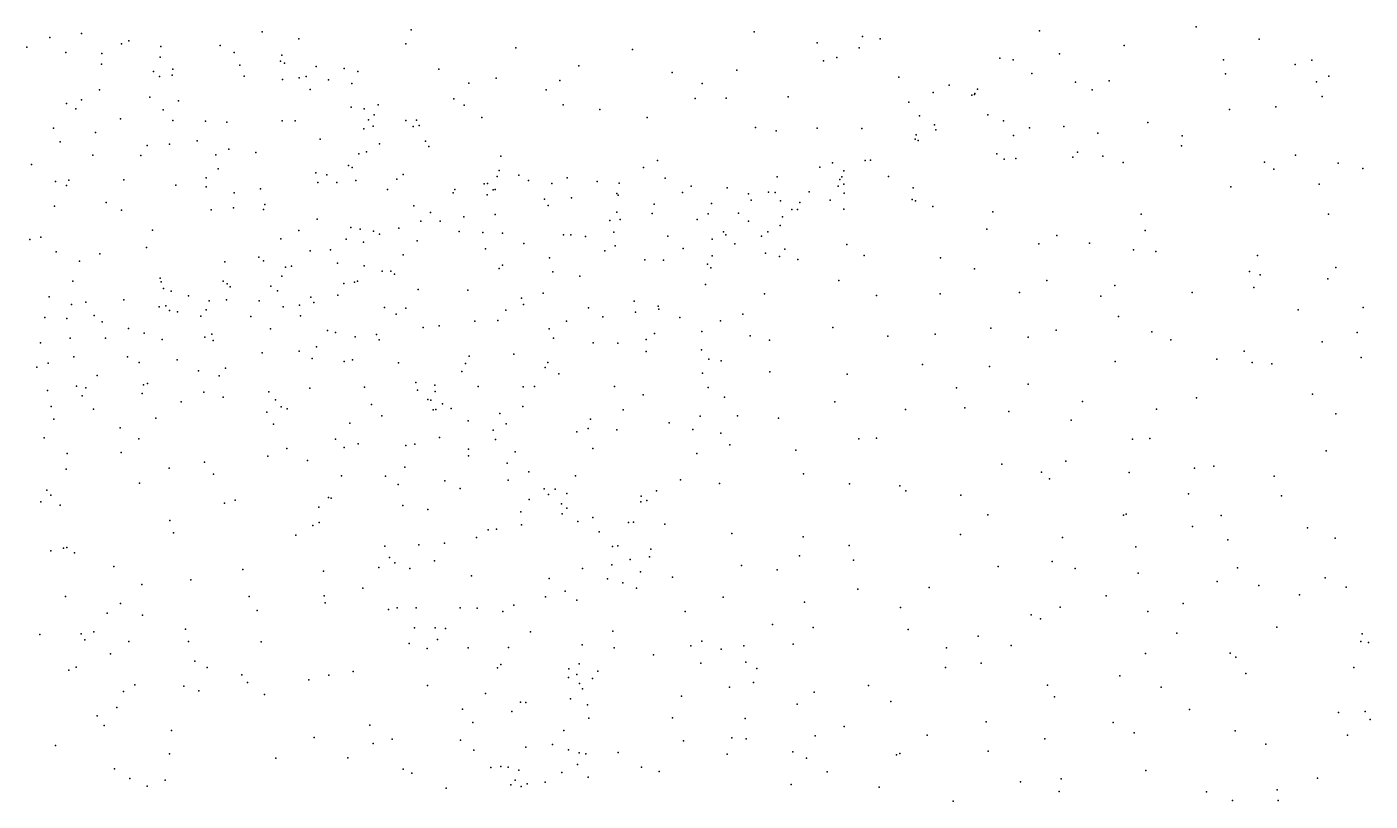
# Model space of a CAD drawing. Header units: metres. Extents: x -25 to 25, y -27.8 to 27.8.
# Drawn here: x -4.092 to -2.711, y -4.767 to -3.97 of the extents above; entities that cross this region are included whole.
import ezdxf

# ---------------------------------------------------------------- set-up
doc = ezdxf.new("R2010")
doc.units = ezdxf.units.M

msp = doc.modelspace()

# ---------------------------------------------------------------- linework, layer by layer
for p in [(-4.036, -3.9772, -1.3797), (-3.8503, -3.9755, -4.0504), (-3.6968, -3.9736, -1.9533), (-3.3441, -3.9757, -0.1493), (-3.0507, -3.9746, -4.7707), (-2.8896, -3.9705, -2.4053), (-4.0922, -3.9915, -2.7723), (-4.0685, -3.9816, -2.843), (-3.9948, -3.9879, -3.1261), (-3.9874, -3.9848, -0.9615), (-3.9544, -3.9907, -0.8713), (-3.8933, -3.9895, -3.8953), (-3.8126, -3.9829, -4.5036), (-3.7024, -3.9881, -7.8027), (-3.5893, -3.9919, -7.9397), (-3.2793, -3.9868, -5.5583), (-3.2362, -3.992, -20.7634), (-3.2326, -3.9805, -0.0392), (-3.2145, -3.9829, -5.5219), (-2.9636, -3.9895, -2.3171), (-2.8247, -3.9833, -8.5634), (-4.052, -3.997, -1.296), (-4.015, -3.998, -1.0246), (-3.955, -4.0018, -3.5387), (-3.8791, -3.9967, -7.5814), (-3.8314, -4.0058, -4.6812), (-3.8298, -3.9995, -22.4655), (-3.4694, -3.9939, -5.602), (-3.2729, -4.0054, -8.2056), (-3.259, -4.0019, -2.1589), (-3.0915, -4.0026, -5.0283), (-3.0777, -4.0045, -4.6361), (-3.0299, -3.9984, -4.3742), (-2.8613, -4.0043, 0.1597), (-2.7703, -4.0049, 0.1801), (-4.0155, -4.0088, -1.5122), (-3.9621, -4.0163, -20.5645), (-3.9426, -4.0202, -7.5507), (-3.9421, -4.014, -3.6257), (-3.873, -4.01, -0.7383), (-3.8271, -4.0077, -4.9921), (-3.7945, -4.0113, -4.1187), (-3.7657, -4.0132, -4.2878), (-3.7516, -4.0164, -5.2577), (-3.6685, -4.014, -0.4792), (-3.5246, -4.0106, -5.5535), (-3.4285, -4.0176, -8.078), (-3.362, -4.0149, -5.6202), (-3.0584, -4.0186, 0.097), (-2.8592, -4.0189, -3.8855), (-2.7875, -4.0093, -8.6266), (-3.9557, -4.0214, -3.4619), (-3.8687, -4.0213, -4.8924), (-3.8291, -4.0245, -7.6317), (-3.8122, -4.023, -5.1364), (-3.8049, -4.0217, -1.8202), (-3.7821, -4.0249, -0.6019), (-3.7579, -4.0287, -4.4865), (-3.6377, -4.0283, -5.4274), (-3.6096, -4.0232, -0.4164), (-3.544, -4.0255, -2.0354), (-3.3976, -4.0286, -2.1039), (-3.1954, -4.0221, -5.4508), (-3.1434, -4.0306, -5.2113), (-3.0136, -4.0275, -8.3681), (-2.9788, -4.0261, -4.1202), (-2.7655, -4.0271, -3.6917), (-2.753, -4.0211, -8.6893), (-4.036, -4.0457, -1.4143), (-4.0176, -4.0353, -7.5512), (-3.9657, -4.0427, -3.1658), (-3.9361, -4.0465, -1.6433), (-3.8007, -4.035, -4.0132), (-3.653, -4.0444, -7.8367), (-3.5579, -4.0352, -0.3573), (-3.4047, -4.044, -0.19), (-3.3728, -4.0437, -8.1237), (-3.309, -4.0424, -21.4595), (-3.1851, -4.0481, -2.1521), (-3.1601, -4.038, -5.2871), (-3.1201, -4.0408, -4.9742), (-3.1173, -4.0402, -4.8618), (-3.117, -4.0389, -4.6886), (-3.1144, -4.0346, -4.7688), (-2.9963, -4.0351, 0.1304), (-2.76, -4.0422, -2.5255), (-4.0513, -4.0494, -1.1904), (-4.0418, -4.0548, -1.0665), (-3.9519, -4.0557, -3.2651), (-3.7585, -4.0532, -7.7099), (-3.7453, -4.0547, -4.5668), (-3.7348, -4.0611, -0.5435), (-3.7308, -4.0508, -4.2393), (-3.6423, -4.0511, -1.9584), (-3.5406, -4.0506, -5.6253), (-3.5027, -4.0556, -0.2919), (-3.174, -4.0621, 0.027), (-3.1037, -4.061, -4.4115), (-2.8553, -4.0556, -2.3459), (-2.8074, -4.0526, -2.4125), (-4.0647, -4.0746, -2.7601), (-3.9958, -4.0651, -0.9427), (-3.9422, -4.0667, -3.3456), (-3.9083, -4.0676, -3.6715), (-3.8865, -4.0685, -7.524), (-3.8296, -4.0673, -0.6508), (-3.8163, -4.067, -5.0355), (-3.7455, -4.0754, -20.5879), (-3.7408, -4.0661, -4.0741), (-3.7359, -4.0725, -4.6665), (-3.7025, -4.0668, -4.4322), (-3.695, -4.0731, -4.5166), (-3.6914, -4.0663, -7.7815), (-3.6886, -4.0721, -4.3258), (-3.6241, -4.0638, -5.5193), (-3.4542, -4.0638, -5.765), (-3.3428, -4.0739, -2.104), (-3.2793, -4.0746, -0.0562), (-3.2332, -4.075, -21.2104), (-3.1585, -4.0714, -5.1167), (-3.0875, -4.0673, -4.3258), (-3.0608, -4.0743, -4.2457), (-3.0256, -4.0728, -4.1789), (-2.9392, -4.0687, -2.275), (-4.058, -4.0889, -7.5089), (-4.0215, -4.0792, -1.5058), (-3.9169, -4.0878, -3.5324), (-3.7906, -4.0859, -4.9581), (-3.6823, -4.0882, -4.1937), (-3.3215, -4.0773, -8.1652), (-3.1785, -4.086, -4.9399), (-3.1774, -4.0816, -4.5413), (-3.1755, -4.0874, -5.0113), (-3.1573, -4.0763, -8.281), (-3.0772, -4.0822, -8.3294), (-2.9905, -4.0798, -4.0617), (-2.904, -4.0826, -8.464), (-4.0245, -4.1023, -1.0088), (-3.9749, -4.1027, -1.5843), (-3.9684, -4.0926, -2.9513), (-3.9455, -4.0911, -3.0716), (-3.8977, -4.1021, -3.6006), (-3.8844, -4.0963, -0.7401), (-3.8566, -4.0998, -21.9445), (-3.7509, -4.1012, -5.0263), (-3.743, -4.0989, -4.8647), (-3.7294, -4.0907, -4.7804), (-3.6786, -4.0934, -4.6232), (-3.6046, -4.1034, -4.3132), (-3.0944, -4.1011, 0.0862), (-3.0114, -4.0994, -2.1995), (-2.9856, -4.1036, -8.3892), (-2.9046, -4.0928, -3.893), (-2.7871, -4.1026, -3.7128), (-4.0874, -4.1122, -2.6952), (-3.8953, -4.1165, -1.7154), (-3.7613, -4.1132, -3.8925), (-3.7577, -4.1153, -5.4254), (-3.4578, -4.115, -0.2394), (-3.4434, -4.1081, -8.0616), (-3.2764, -4.1147, -5.5678), (-3.2635, -4.1103, -2.116), (-3.2298, -4.1081, -4.65), (-3.2246, -4.1076, -4.7769), (-3.0869, -4.1067, -4.1844), (-3.0749, -4.1059, -2.1587), (-3.0164, -4.1046, 0.1358), (-2.9646, -4.1101, -3.9741), (-2.8192, -4.1096, -3.7778), (-2.8094, -4.1169, -2.3166), (-2.7433, -4.1107, -8.6691), (-2.7181, -4.116, -2.4749), (-4.0628, -4.1294, -1.2388), (-4.0489, -4.1282, -1.3909), (-3.9923, -4.1278, -7.4588), (-3.9079, -4.1258, -3.3276), (-3.7949, -4.1207, -3.8217), (-3.7928, -4.1304, -1.8244), (-3.7838, -4.1226, -5.2024), (-3.7732, -4.1304, -0.5809), (-3.7538, -4.1284, -5.2969), (-3.7116, -4.1272, -4.9477), (-3.7052, -4.1223, -1.9065), (-3.6085, -4.1244, -7.8782), (-3.6065, -4.1183, -4.2375), (-3.5861, -4.1231, -1.983), (-3.5762, -4.1286, -5.8589), (-3.5363, -4.1257, -4.4106), (-3.5057, -4.1297, -4.4783), (-3.4358, -4.126, -5.8228), (-3.3204, -4.1249, -4.5077), (-3.2561, -4.1276, -4.8401), (-3.2538, -4.1246, -4.4624), (-3.2519, -4.1186, -4.5606), (-3.206, -4.1243, -4.3034), (-4.0513, -4.1335, -1.0742), (-3.939, -4.1332, -0.8122), (-3.9079, -4.1351, -3.174), (-3.8789, -4.1412, -7.4878), (-3.8518, -4.1371, -3.6534), (-3.7214, -4.1379, -5.0903), (-3.6537, -4.1412, -4.021), (-3.652, -4.1378, -7.8159), (-3.6219, -4.132, -0.4159), (-3.6188, -4.1431, -4.8558), (-3.6183, -4.1316, -5.6478), (-3.6127, -4.138, -4.0934), (-3.6106, -4.1377, -5.7605), (-3.5521, -4.1315, -0.34), (-3.4854, -4.1419, -4.6159), (-3.4839, -4.1436, -4.3633), (-3.483, -4.1314, -5.9203), (-3.4177, -4.1407, -4.4546), (-3.4088, -4.1345, -0.1861), (-3.3717, -4.1362, -4.6007), (-3.3499, -4.1423, -4.3955), (-3.3292, -4.1404, -4.7861), (-3.3226, -4.141, -0.0971), (-3.2876, -4.1402, -4.9269), (-3.2576, -4.1345, -4.3892), (-3.2519, -4.1322, -5.3979), (-3.2514, -4.1417, -5.1558), (-3.1806, -4.136, 0.0252), (-2.8539, -4.1349, 0.1875), (-2.7628, -4.1324, 0.204), (-4.0639, -4.1548, -1.3148), (-4.0107, -4.1511, -22.5301), (-3.9949, -4.1589, -0.915), (-3.9025, -4.1587, -3.0259), (-3.8797, -4.1566, -3.4497), (-3.8488, -4.1584, -21.6504), (-3.8473, -4.1531, -0.6712), (-3.6942, -4.1544, -0.4925), (-3.5599, -4.1476, -4.8061), (-3.5559, -4.1542, -5.9568), (-3.532, -4.1462, -7.9747), (-3.4471, -4.1528, -4.74), (-3.3881, -4.1523, -5.762), (-3.3471, -4.1486, -4.3075), (-3.317, -4.1493, -5.4916), (-3.3054, -4.1585, -5.1049), (-3.2996, -4.1582, -5.2135), (-3.2972, -4.151, -5.0023), (-3.2658, -4.1486, -8.2098), (-3.2518, -4.158, -4.2612), (-3.1816, -4.148, -8.2663), (-3.1782, -4.1495, -2.1148), (-3.1604, -4.1554, -4.1457), (-3.7935, -4.1682, -7.6097), (-3.6871, -4.1704, -3.9011), (-3.6769, -4.1615, -5.0197), (-3.6671, -4.1703, -5.836), (-3.6428, -4.1657, -1.9453), (-3.6106, -4.1635, -4.9708), (-3.4925, -4.1695, -4.8737), (-3.4855, -4.161, -2.0447), (-3.4818, -4.1687, -4.2205), (-3.4489, -4.1626, -4.8098), (-3.4026, -4.1687, -4.2448), (-3.3913, -4.1627, -4.8987), (-3.3602, -4.1622, -4.965), (-3.3499, -4.1703, -2.0785), (-3.315, -4.166, -5.3148), (-3.0986, -4.1607, -4.0624), (-2.9461, -4.163, -3.8654), (-2.7532, -4.1633, -3.6188), (-3.963, -4.1795, -1.6175), (-3.8126, -4.1798, -5.4852), (-3.7589, -4.1768, -5.5367), (-3.7494, -4.1785, -1.8654), (-3.7355, -4.1807, -5.604), (-3.7294, -4.1838, -5.3731), (-3.7097, -4.1775, -5.7298), (-3.6475, -4.1808, -20.792), (-3.6232, -4.1819, -5.0709), (-3.6029, -4.1828, -6.0102), (-3.5403, -4.1843, -6.0592), (-3.5325, -4.1844, -5.0028), (-3.5175, -4.186, -4.1033), (-3.4885, -4.1816, -0.2684), (-3.433, -4.1858, -5.0072), (-3.3755, -4.1814, -5.0785), (-3.3733, -4.1843, -0.1467), (-3.3367, -4.1858, -5.3962), (-3.33, -4.1813, -4.2047), (-3.3172, -4.1749, -5.5683), (-3.1046, -4.1786, 0.0831), (-3.0327, -4.1849, 0.1358), (-2.9418, -4.18, -2.1618), (-4.0891, -4.1893, -21.7594), (-4.0777, -4.1867, -2.6499), (-3.9693, -4.1975, -0.8445), (-3.8309, -4.1884, -1.7915), (-3.7799, -4.1998, -5.737), (-3.7638, -4.1889, -5.669), (-3.7459, -4.1918, -5.8459), (-3.6906, -4.1907, -5.1698), (-3.6205, -4.1989, -6.1199), (-3.5809, -4.1932, -3.9848), (-3.487, -4.1957, -8.0149), (-3.417, -4.1984, -4.145), (-3.3873, -4.1887, -5.1485), (-3.3639, -4.1936, -8.1231), (-3.3124, -4.1992, -5.6723), (-3.2489, -4.1943, -2.0987), (-3.0513, -4.1935, -3.9845), (-2.9991, -4.1931, -3.9158), (-2.954, -4.1998, -8.4166), (-4.0621, -4.2019, -1.132), (-4.0382, -4.2115, -1.0173), (-4.0171, -4.204, -1.5349), (-3.8884, -4.212, -2.9198), (-3.8536, -4.2074, -3.0586), (-3.8489, -4.2112, -7.5134), (-3.8009, -4.2007, -0.6064), (-3.7728, -4.2136, -6.1314), (-3.7051, -4.2048, -6.1113), (-3.5546, -4.208, -6.1493), (-3.4976, -4.2008, -5.0785), (-3.4565, -4.2101, -6.0949), (-3.4373, -4.2106, -5.1986), (-3.3872, -4.206, -5.4403), (-3.3323, -4.2034, -5.7427), (-3.3179, -4.2068, -4.1321), (-3.2991, -4.2098, -8.1797), (-3.2309, -4.2055, -4.104), (-3.1524, -4.2079, -4.0339), (-2.9311, -4.2014, 0.1698), (-2.8264, -4.2056, -2.1987), (-3.8298, -4.2269, -3.1229), (-3.8263, -4.2178, -6.046), (-3.8199, -4.2165, -3.4729), (-3.7453, -4.2164, -0.5444), (-3.7267, -4.2217, -3.7443), (-3.7177, -4.2217, -7.7114), (-3.7139, -4.2247, -5.2624), (-3.6065, -4.219, -3.9), (-3.603, -4.2157, -5.1854), (-3.5513, -4.2226, -21.3434), (-3.5235, -4.2269, -5.1868), (-3.392, -4.2145, -5.92), (-3.3888, -4.2184, -4.081), (-3.1175, -4.2192, -2.1021), (-2.8346, -4.2221, 0.2014), (-2.8236, -4.2255, -8.5288), (-2.7458, -4.2179, -8.6369), (-4.045, -4.2319, -7.3394), (-3.9551, -4.2288, -7.3468), (-3.954, -4.2328, -2.7428), (-3.9515, -4.2395, -6.0517), (-3.8903, -4.232, -5.9308), (-3.886, -4.2347, -5.8519), (-3.8831, -4.238, -5.7601), (-3.8413, -4.2372, -0.6519), (-3.7661, -4.2346, -3.6187), (-3.7553, -4.2331, -7.647), (-3.7522, -4.2321, -6.2971), (-3.6897, -4.2406, -6.3597), (-3.6386, -4.2414, -3.8247), (-3.3941, -4.2355, -2.0585), (-3.2569, -4.2314, -0.0278), (-3.0432, -4.2315, -8.3515), (-2.9731, -4.2364, -3.8331), (-2.8303, -4.2384, -3.7096), (-2.754, -4.2298, -2.2427), (-4.0694, -4.248, -1.3379), (-4.0315, -4.2536, -6.1196), (-3.9925, -4.2512, -5.9085), (-3.9439, -4.2423, -6.1731), (-3.926, -4.247, -6.2761), (-3.9048, -4.2523, -0.7495), (-3.8868, -4.2514, -1.7411), (-3.8533, -4.2523, -6.3994), (-3.8345, -4.2421, -6.3222), (-3.8, -4.2484, -3.2427), (-3.7971, -4.2541, -3.3913), (-3.7725, -4.2464, -6.3791), (-3.5834, -4.2496, -0.366), (-3.561, -4.2443, -6.2947), (-3.4676, -4.2527, -5.2853), (-3.3336, -4.245, -4.0389), (-3.2182, -4.2469, -4.0208), (-3.1528, -4.245, -8.2823), (-3.0713, -4.2436, -3.9288), (-2.9876, -4.2476, -2.1132), (-2.8936, -4.2436, -2.1313), (-4.0737, -4.2693, -5.8989), (-4.0463, -4.2562, -5.9895), (-4.0229, -4.2673, -0.9585), (-3.956, -4.2583, -5.7626), (-3.9492, -4.2575, -6.3435), (-3.9455, -4.2621, -1.6602), (-3.9372, -4.2636, -6.4175), (-3.9134, -4.2679, -6.4919), (-3.9076, -4.2615, -5.6493), (-3.8619, -4.2684, -2.8365), (-3.8287, -4.2583, -2.9367), (-3.8119, -4.2567, -5.4622), (-3.8107, -4.2678, -6.5222), (-3.7244, -4.2592, -3.6718), (-3.7123, -4.266, -0.505), (-3.7023, -4.2598, -6.4756), (-3.5995, -4.262, -5.2969), (-3.5812, -4.2561, -6.3649), (-3.5145, -4.2596, -0.2914), (-3.4997, -4.2688, -7.9946), (-3.4661, -4.2638, -3.9884), (-3.4427, -4.2576, -5.3876), (-3.4423, -4.2607, -8.0505), (-3.4205, -4.2693, -6.1657), (-3.3557, -4.2661, -5.6841), (-2.9694, -4.2684, -8.4045), (-2.7844, -4.2615, -3.6406), (-2.7175, -4.2591, 0.2364), (-4.0511, -4.2706, -1.4665), (-4.0147, -4.2738, -2.6367), (-3.9876, -4.2808, -6.4631), (-3.8416, -4.2809, -7.4634), (-3.7831, -4.2828, -21.1835), (-3.6846, -4.2796, -5.3536), (-3.668, -4.2779, -3.7277), (-3.6313, -4.2733, -0.4164), (-3.6079, -4.2724, -7.8549), (-3.555, -4.2811, -7.9316), (-3.537, -4.2731, -5.3553), (-3.3788, -4.2727, -0.1493), (-3.2633, -4.2797, -3.9752), (-3.1005, -4.2805, -8.3146), (-3.0333, -4.2826, -3.846), (-4.0783, -4.2953, -1.2636), (-4.0476, -4.2905, -2.5663), (-4.0112, -4.2907, -7.2367), (-3.9717, -4.2856, -0.8385), (-3.9531, -4.292, -6.5527), (-3.909, -4.2898, -7.2294), (-3.9018, -4.2866, -5.5809), (-3.9004, -4.293, -2.7071), (-3.7747, -4.2849, -0.5744), (-3.7545, -4.2894, -3.3007), (-3.7324, -4.2869, -6.5728), (-3.7297, -4.2925, -3.5358), (-3.5504, -4.2905, -1.9897), (-3.5098, -4.2955, -3.8504), (-3.4844, -4.2959, -2.0266), (-3.4551, -4.2921, -6.2816), (-3.4465, -4.286, -5.483), (-3.3979, -4.2837, -6.0992), (-3.3483, -4.2884, -5.8297), (-3.3284, -4.2926, -0.1007), (-3.2066, -4.2885, -8.2464), (-3.1579, -4.2864, -2.0827), (-3.0624, -4.2898, 0.1187), (-2.9351, -4.2841, 0.173), (-2.9156, -4.2925, -3.7424), (-2.76, -4.2946, -8.59), (-2.7239, -4.285, -3.568), (-4.0438, -4.31, -1.0167), (-3.9887, -4.3099, -1.5931), (-3.8501, -4.3058, -6.6623), (-3.8121, -4.304, -5.5139), (-3.7943, -4.2996, -6.6088), (-3.6372, -4.309, -1.9401), (-3.5913, -4.3072, -6.4507), (-3.4552, -4.3045, -0.2309), (-3.3983, -4.3028, -3.8888), (-2.84, -4.3041, 0.2038), (-2.7196, -4.3106, -2.1613), (-4.0818, -4.3204, -6.5227), (-4.0702, -4.3165, -1.1523), (-3.9766, -4.3158, -2.5708), (-3.9377, -4.3128, -6.6848), (-3.9155, -4.3244, -6.8122), (-3.8879, -4.3215, -7.1478), (-3.7986, -4.3115, -2.7813), (-3.7658, -4.3147, -7.5908), (-3.7572, -4.3128, -2.8611), (-3.7098, -4.3161, -3.1126), (-3.6411, -4.3167, -7.7882), (-3.5591, -4.3209, -0.3431), (-3.5564, -4.3158, -3.7562), (-3.3907, -4.3123, -8.0816), (-3.3782, -4.3141, -2.0496), (-3.171, -4.3177, -3.8431), (-3.102, -4.3199, -3.8174), (-2.9727, -4.3145, -2.0839), (-2.8682, -4.3121, -3.6798), (-2.8317, -4.3156, -2.108), (-2.8117, -4.3172, -8.5388), (-4.02, -4.3289, -7.1351), (-3.9682, -4.3374, -7.0339), (-3.8945, -4.3294, -6.9171), (-3.6921, -4.3362, -3.2367), (-3.6448, -4.3249, -6.5637), (-3.545, -4.3274, -5.5019), (-3.3971, -4.3265, -5.736), (-3.3279, -4.3252, -3.8514), (-3.2483, -4.3276, -2.072), (-3.0621, -4.3378, -2.0767), (-4.071, -4.3444, -1.344), (-4.0413, -4.3401, -6.6937), (-4.0354, -4.3499, -6.813), (-4.0317, -4.3417, -5.7364), (-3.9735, -4.3477, -5.6481), (-3.9723, -4.3386, -6.9269), (-3.9102, -4.3461, -0.7612), (-3.8902, -4.3512, -2.5718), (-3.8433, -4.3459, -2.6382), (-3.8013, -4.3421, -1.8153), (-3.745, -4.341, -1.8645), (-3.6904, -4.3443, -5.4932), (-3.6727, -4.3391, -3.0133), (-3.6722, -4.3456, -7.7315), (-3.628, -4.3402, -3.623), (-3.5816, -4.3407, -3.6819), (-3.5702, -4.3402, -7.887), (-3.4878, -4.3405, -7.9822), (-3.4581, -4.3491, -6.3285), (-3.3915, -4.3413, -5.8085), (-3.3746, -4.3515, -5.8867), (-3.1358, -4.3418, 0.0568), (-2.8892, -4.352, -8.4726), (-2.7697, -4.3484, -3.5648), (-4.0673, -4.3611, -6.9009), (-4.0235, -4.3637, -0.9635), (-3.9335, -4.3563, -1.6828), (-3.8366, -4.354, -7.3922), (-3.8305, -4.3614, -6.9881), (-3.8246, -4.3633, -6.8932), (-3.7378, -4.3589, -5.561), (-3.6799, -4.3538, -2.8613), (-3.6766, -4.3544, -3.3113), (-3.6742, -4.3644, -6.7117), (-3.6714, -4.364, -3.3915), (-3.6646, -4.3583, -3.4726), (-3.6557, -4.3629, -2.9357), (-3.5819, -4.3609, -5.5897), (-3.4788, -4.3642, -3.74), (-3.261, -4.3562, -0.0411), (-3.1883, -4.3639, -2.0645), (-3.1273, -4.3624, -3.7655), (-3.0821, -4.366, -8.3221), (-3.0062, -4.3558, -3.722), (-2.9304, -4.3636, -3.6538), (-4.0645, -4.3739, -2.4618), (-3.9595, -4.3731, -0.8293), (-3.8452, -4.3667, -0.6664), (-3.8385, -4.3791, -7.059), (-3.7599, -4.378, -0.5662), (-3.7272, -4.3707, -2.7212), (-3.6383, -4.3758, -3.145), (-3.6056, -4.3681, -3.5566), (-3.5991, -4.3787, -6.5675), (-3.5123, -4.3739, -5.6667), (-3.4315, -4.3779, -6.2041), (-3.3996, -4.371, -6.0666), (-3.3613, -4.3704, -3.7827), (-3.3191, -4.373, -0.1002), (-3.018, -4.3751, -8.3621), (-2.7458, -4.3686, -2.0919), (-4.0743, -4.3932, -1.2069), (-3.9963, -4.383, -1.5822), (-3.6679, -4.3927, -5.5915), (-3.6124, -4.3854, -0.4061), (-3.5265, -4.387, -6.4393), (-3.5147, -4.3834, -3.6659), (-3.4853, -4.3848, -0.2713), (-3.4071, -4.3846, -8.0419), (-3.3785, -4.3882, -2.0413), (-3.2183, -4.3936, -8.2146), (-3.9771, -4.3941, -2.4682), (-3.8248, -4.4042, -7.2538), (-3.7746, -4.3946, -2.6187), (-3.7659, -4.403, -7.539), (-3.7514, -4.3992, -6.9006), (-3.7025, -4.4009, -7.6453), (-3.693, -4.3997, -6.8149), (-3.6379, -4.4049, -7.766), (-3.6103, -4.3949, -3.0736), (-3.5899, -4.4076, -3.0046), (-3.51, -4.4042, -7.9359), (-3.3692, -4.4004, -0.1531), (-3.3014, -4.4058, -8.1376), (-3.2363, -4.3942, -3.7542), (-2.955, -4.3945, -8.4154), (-2.9372, -4.3939, 0.17), (-2.7558, -4.4064, -8.5902), (-4.0507, -4.4092, -1.4751), (-3.9953, -4.4081, -0.9), (-3.9095, -4.4182, -5.615), (-3.8445, -4.4119, -1.78), (-3.8034, -4.4164, -7.1476), (-3.6379, -4.4116, -2.7639), (-3.5982, -4.4192, -6.6448), (-3.403, -4.4092, -5.9699), (-3.0895, -4.4204, 0.0844), (-3.0236, -4.4172, 0.132), (-4.0519, -4.4254, -2.4109), (-3.9459, -4.4245, -1.6646), (-3.9003, -4.4305, -2.4608), (-3.7687, -4.4322, -7.0198), (-3.7233, -4.4327, -5.6083), (-3.7035, -4.4233, -0.5094), (-3.5757, -4.4282, -3.1454), (-3.5277, -4.4321, -3.5242), (-3.2932, -4.4301, -3.7031), (-3.0485, -4.4286, -3.6464), (-2.9585, -4.4289, -2.0486), (-2.8912, -4.4242, -8.471), (-2.8713, -4.4224, -3.5812), (-2.8092, -4.4327, 0.2126), (-4.0718, -4.4471, -1.3394), (-3.9762, -4.4397, -5.6481), (-3.7104, -4.4412, -1.8935), (-3.6624, -4.4375, -2.6728), (-3.6464, -4.4452, -5.6563), (-3.5971, -4.4366, -1.9572), (-3.5602, -4.4456, -3.2342), (-3.5489, -4.4459, -3.0703), (-3.4447, -4.4478, -6.28), (-3.42, -4.4364, -6.117), (-3.3796, -4.4402, -3.6465), (-3.2462, -4.4405, -0.0387), (-3.1943, -4.4425, -2.0541), (-3.1881, -4.4476, 0.0045), (-3.0404, -4.4355, -2.0537), (-4.0777, -4.4589, -1.2537), (-4.0674, -4.452, -1.1379), (-4.0581, -4.4625, -5.6878), (-3.8889, -4.4602, -1.744), (-3.8781, -4.4571, -0.7265), (-3.782, -4.4544, -0.5972), (-3.7793, -4.4553, -7.4454), (-3.7054, -4.4627, -7.6059), (-3.5755, -4.4566, -7.8304), (-3.5557, -4.4513, -3.399), (-3.5421, -4.4611, -3.3123), (-3.5369, -4.4503, -5.7578), (-3.4605, -4.4589, -3.5677), (-3.4603, -4.453, -0.2524), (-3.4546, -4.4577, -5.8716), (-3.1316, -4.4521, -3.6407), (-2.8974, -4.4506, 0.1813), (-2.8016, -4.4528, -8.549), (-3.7918, -4.4645, -7.227), (-3.6797, -4.4668, -6.9181), (-3.5841, -4.4692, -2.7369), (-3.5415, -4.4713, -2.8375), (-3.5367, -4.4656, -1.9873), (-3.51, -4.475, -2.9988), (-3.1037, -4.4723, -2.0461), (-2.9642, -4.4727, 0.1515), (-2.9614, -4.4717, -3.5737), (-2.8639, -4.473, -2.0291), (-3.9451, -4.4782, -2.386), (-3.7981, -4.4833, -1.8206), (-3.7916, -4.4803, -7.3221), (-3.6178, -4.4877, -0.4218), (-3.6091, -4.4872, -7.7739), (-3.5833, -4.4828, -6.7267), (-3.5256, -4.4792, -0.3237), (-3.5035, -4.49, -3.1614), (-3.4734, -4.4801, -6.4569), (-3.4683, -4.4799, -7.954), (-3.436, -4.4821, -6.2082), (-2.8933, -4.4843, -3.5375), (-2.7749, -4.4857, -2.028), (-3.9412, -4.4907, -0.8183), (-3.8154, -4.4933, -5.6448), (-3.6891, -4.5031, -6.9904), (-3.6625, -4.5014, -7.6662), (-3.6296, -4.4957, -2.6133), (-3.4842, -4.5042, -3.4047), (-3.3669, -4.4915, -2.0342), (-3.2938, -4.4949, -8.1174), (-3.2465, -4.5038, -2.0461), (-3.1319, -4.4926, 0.0428), (-3.0268, -4.4956, 0.1237), (-2.8568, -4.4979, -8.4989), (-2.7464, -4.4962, 0.2365), (-4.0675, -4.5093, -1.1969), (-4.0544, -4.5065, -1.4206), (-4.051, -4.5059, -1.0587), (-4.0432, -4.5113, -2.3266), (-3.7241, -4.5046, -0.5449), (-3.7192, -4.5163, -7.533), (-3.4898, -4.5049, -3.2332), (-3.4517, -4.5157, -2.0176), (-3.4503, -4.5076, -5.9919), (-3.2976, -4.5146, -0.1013), (-2.9514, -4.5053, -8.4145), (-4.0028, -4.5255, -5.7018), (-3.87, -4.5285, -2.3504), (-3.787, -4.5303, -0.6226), (-3.7303, -4.5264, -2.4576), (-3.7136, -4.5217, -7.0582), (-3.6983, -4.5275, -5.7007), (-3.6729, -4.5195, -2.5171), (-3.5208, -4.5274, -2.7359), (-3.4904, -4.5239, -2.7998), (-3.4716, -4.5184, -0.2784), (-3.461, -4.5309, -6.3017), (-3.357, -4.5244, -8.0433), (-3.3203, -4.5289, -3.5155), (-3.242, -4.5189, -3.5772), (-3.0932, -4.5256, -8.2903), (-3.0376, -4.5202, -2.0319), (-3.0139, -4.5276, -3.5393), (-2.8469, -4.5268, 0.1964), (-3.974, -4.5441, -0.8989), (-3.9237, -4.5391, -1.681), (-3.6349, -4.5351, -6.9026), (-3.5551, -4.5379, -7.8076), (-3.4948, -4.5383, -7.8837), (-3.4791, -4.5424, -6.385), (-3.4282, -4.5365, -3.3478), (-2.949, -4.5322, -2.0208), (-2.8677, -4.5409, -2.0087), (-2.8249, -4.5449, -3.4738), (-2.7566, -4.5372, -8.5831), (-4.0523, -4.5562, -1.1326), (-3.8635, -4.5562, -5.6859), (-3.7864, -4.5555, -5.6968), (-3.7466, -4.5478, -7.3038), (-3.5588, -4.5568, -0.3819), (-3.5384, -4.5509, -5.9178), (-3.4652, -4.5479, -6.0564), (-3.3761, -4.5569, -3.434), (-3.2376, -4.5487, -0.0537), (-3.164, -4.5471, -3.5199), (-2.9821, -4.5555, 0.1362), (-2.7832, -4.5547, 0.2163), (-2.7351, -4.5466, -3.4387), (-4.0096, -4.5734, -0.9957), (-3.9958, -4.5637, -2.284), (-3.8553, -4.5706, -1.7511), (-3.7853, -4.5627, -2.3629), (-3.7202, -4.5697, -7.2417), (-3.7112, -4.5679, -1.8823), (-3.6917, -4.568, -0.5335), (-3.6465, -4.5681, -6.9831), (-3.629, -4.5685, -5.8176), (-3.6027, -4.5719, -7.7199), (-3.5913, -4.5652, -2.5619), (-3.5265, -4.5602, -6.5485), (-3.4151, -4.5718, -3.1285), (-3.2923, -4.5622, -8.0908), (-3.1937, -4.5678, -8.1931), (-3.0292, -4.5673, -8.3369), (-2.9392, -4.5717, -3.4737), (-2.9028, -4.5637, 0.1709), (-3.9733, -4.5756, -1.5868), (-3.3254, -4.585, -3.3825), (-3.0591, -4.5752, -3.5009), (-3.0495, -4.5792, 0.0896), (-4.0789, -4.5954, -2.2343), (-4.0363, -4.5947, -1.4069), (-4.0325, -4.601, -1.067), (-4.0233, -4.5926, -1.4947), (-3.9289, -4.5901, -0.8516), (-3.6935, -4.5886, -7.1779), (-3.6723, -4.5885, -2.4174), (-3.6699, -4.6007, -7.5265), (-3.6617, -4.5891, -7.0497), (-3.5743, -4.5926, -6.8206), (-3.4894, -4.592, -6.137), (-3.2834, -4.5881, -3.4549), (-3.1858, -4.5902, -2.0214), (-3.1136, -4.5972, -2.0141), (-2.9094, -4.5942, -8.4472), (-2.8063, -4.5878, -8.5386), (-2.7186, -4.5949, -1.9763), (-3.9874, -4.6027, -5.7546), (-3.9258, -4.6025, -2.255), (-3.8513, -4.603, -2.2821), (-3.6988, -4.6046, -7.3348), (-3.6805, -4.6099, -7.4295), (-3.6382, -4.6092, -7.5928), (-3.5967, -4.6089, -6.8932), (-3.5211, -4.6062, -6.0053), (-3.4881, -4.6093, -2.6489), (-3.4092, -4.6071, -0.2375), (-3.398, -4.6024, -2.9541), (-3.3779, -4.6106, -2.0067), (-3.3548, -4.6071, -3.2761), (-3.3041, -4.6052, -2.0179), (-3.1462, -4.6092, -8.2276), (-3.0798, -4.6066, -8.2881), (-2.8545, -4.6146, -8.4948), (-2.72, -4.6027, -3.3922), (-2.7122, -4.6036, 0.2444), (-4.0063, -4.6152, -2.2322), (-3.9195, -4.6227, -1.6563), (-3.6048, -4.6264, -2.4556), (-3.5242, -4.6257, -6.0759), (-3.4475, -4.6162, -7.8961), (-3.3991, -4.6249, -2.8152), (-3.3525, -4.6239, -0.1844), (-3.1106, -4.6249, 0.0289), (-2.9414, -4.615, -1.9949), (-2.8488, -4.6187, 0.1898), (-4.0491, -4.632, -1.2549), (-4.0416, -4.6289, -1.3424), (-3.9068, -4.6293, -5.7415), (-3.871, -4.6369, -0.7926), (-3.8023, -4.6421, -0.6946), (-3.7816, -4.6372, -5.785), (-3.7564, -4.6336, -1.8336), (-3.6082, -4.6298, -0.4594), (-3.5351, -4.6396, -1.9531), (-3.5348, -4.6308, -2.5464), (-3.5265, -4.6366, -6.6289), (-3.5105, -4.6406, -6.2857), (-3.5048, -4.633, -6.4428), (-3.3415, -4.6305, -8.0126), (-3.1472, -4.6293, -3.4386), (-2.9681, -4.6381, 0.1264), (-2.8384, -4.6355, -1.953), (-2.7274, -4.6294, -8.6012), (-3.9928, -4.6539, -1.0069), (-3.981, -4.6471, -1.5474), (-3.9308, -4.6487, -0.8929), (-3.9154, -4.6532, -2.2044), (-3.8653, -4.6447, -1.7253), (-3.6801, -4.648, -2.3275), (-3.6206, -4.656, -5.931), (-3.5237, -4.6459, -7.7727), (-3.5208, -4.6514, -6.1689), (-3.3696, -4.6495, -2.8743), (-3.3449, -4.6448, -3.1358), (-3.2824, -4.6547, -0.1236), (-3.2264, -4.6478, -8.1315), (-3.0423, -4.6475, -1.9974), (-2.9253, -4.6497, -3.4177), (-3.8477, -4.6571, -5.7687), (-3.5846, -4.665, -7.6461), (-3.5791, -4.6655, -5.9919), (-3.533, -4.6615, -6.7335), (-3.5155, -4.6679, -6.3712), (-3.419, -4.6588, -2.6979), (-3.2997, -4.667, -3.2699), (-3.2036, -4.6644, -3.378), (-3.0352, -4.6596, -3.4268), (-4.02, -4.679, -1.1004), (-3.9997, -4.6706, -5.784), (-3.644, -4.6723, -7.1879), (-3.5934, -4.6745, -6.9852), (-3.514, -4.6816, -2.5027), (-3.428, -4.6813, -0.2817), (-3.3533, -4.6817, -2.8064), (-2.8964, -4.6727, 0.1595), (-2.7431, -4.6755, -1.9158), (-2.7155, -4.6745, -3.3553), (-2.7105, -4.6827, 0.2423), (-4.0126, -4.689, -2.1587), (-3.9434, -4.694, -0.9459), (-3.7394, -4.6888, -0.6301), (-3.6335, -4.6861, -7.4952), (-3.54, -4.6941, -6.8192), (-3.2516, -4.6902, -2.0064), (-3.1053, -4.6852, -8.2448), (-2.9749, -4.6861, -8.3733), (-2.9532, -4.6966, -1.9582), (-2.8492, -4.6944, -8.4936), (-4.0628, -4.7096, -5.8103), (-3.7966, -4.7014, -5.8424), (-3.7359, -4.7077, -5.8814), (-3.7165, -4.7031, -1.8538), (-3.6461, -4.7042, -2.3032), (-3.579, -4.7112, -2.3776), (-3.5516, -4.7085, -6.8956), (-3.4169, -4.7049, -2.6258), (-3.3669, -4.7017, -2.7333), (-3.3522, -4.7027, -0.2058), (-3.2813, -4.6997, -8.0515), (-3.1661, -4.6991, -0.0341), (-3.045, -4.7027, -8.2995), (-2.8179, -4.7083, -1.9179), (-2.7338, -4.6991, -8.5904), (-3.9454, -4.7181, -1.5655), (-3.8362, -4.7226, -1.7266), (-3.7622, -4.7223, -1.7974), (-3.6323, -4.7143, -7.2946), (-3.535, -4.714, -6.2589), (-3.5241, -4.717, -6.5475), (-3.5171, -4.7182, -0.3953), (-3.4839, -4.7168, -1.9553), (-3.3718, -4.7186, -7.938), (-3.3044, -4.7161, -2.9813), (-3.2904, -4.7226, -3.0813), (-3.1976, -4.7192, -8.1304), (-3.1941, -4.7178, -3.3109), (-3.1034, -4.7153, 0.0127), (-4.0022, -4.7337, -1.1752), (-3.7053, -4.7338, -2.2355), (-3.6963, -4.7382, -5.9335), (-3.6149, -4.7321, -6.0174), (-3.6048, -4.7311, -1.9016), (-3.5973, -4.7318, -7.148), (-3.5863, -4.7349, -6.1009), (-3.5418, -4.7373, -6.398), (-3.5257, -4.729, -6.6182), (-3.4601, -4.7319, -7.7838), (-3.4417, -4.7362, -0.3238), (-3.2691, -4.7368, -3.1881), (-2.9413, -4.7354, 0.1242), (-3.9864, -4.7434, -5.8359), (-3.9684, -4.7513, -1.4764), (-3.9501, -4.7453, -2.1264), (-3.5945, -4.7501, -7.3532), (-3.59, -4.7451, -7.4435), (-3.5838, -4.7519, -0.4937), (-3.5776, -4.7491, -7.5176), (-3.5589, -4.7473, -6.9545), (-3.5149, -4.7422, -6.7264), (-3.3059, -4.7496, -2.8778), (-3.2155, -4.7525, -0.095), (-3.0703, -4.7469, -1.9622), (-3.0284, -4.744, 0.066), (-2.7647, -4.7432, -3.3364), (-3.661, -4.7535, -0.5868), (-3.1393, -4.7668, -0.0347), (-3.0302, -4.7568, -3.3455), (-2.8787, -4.7573, -1.915), (-2.8521, -4.7662, -3.3295), (-2.8061, -4.7553, 0.196), (-2.805, -4.7663, -8.5152)]:
    msp.add_point(p)

doc.saveas('drawing.dxf')
